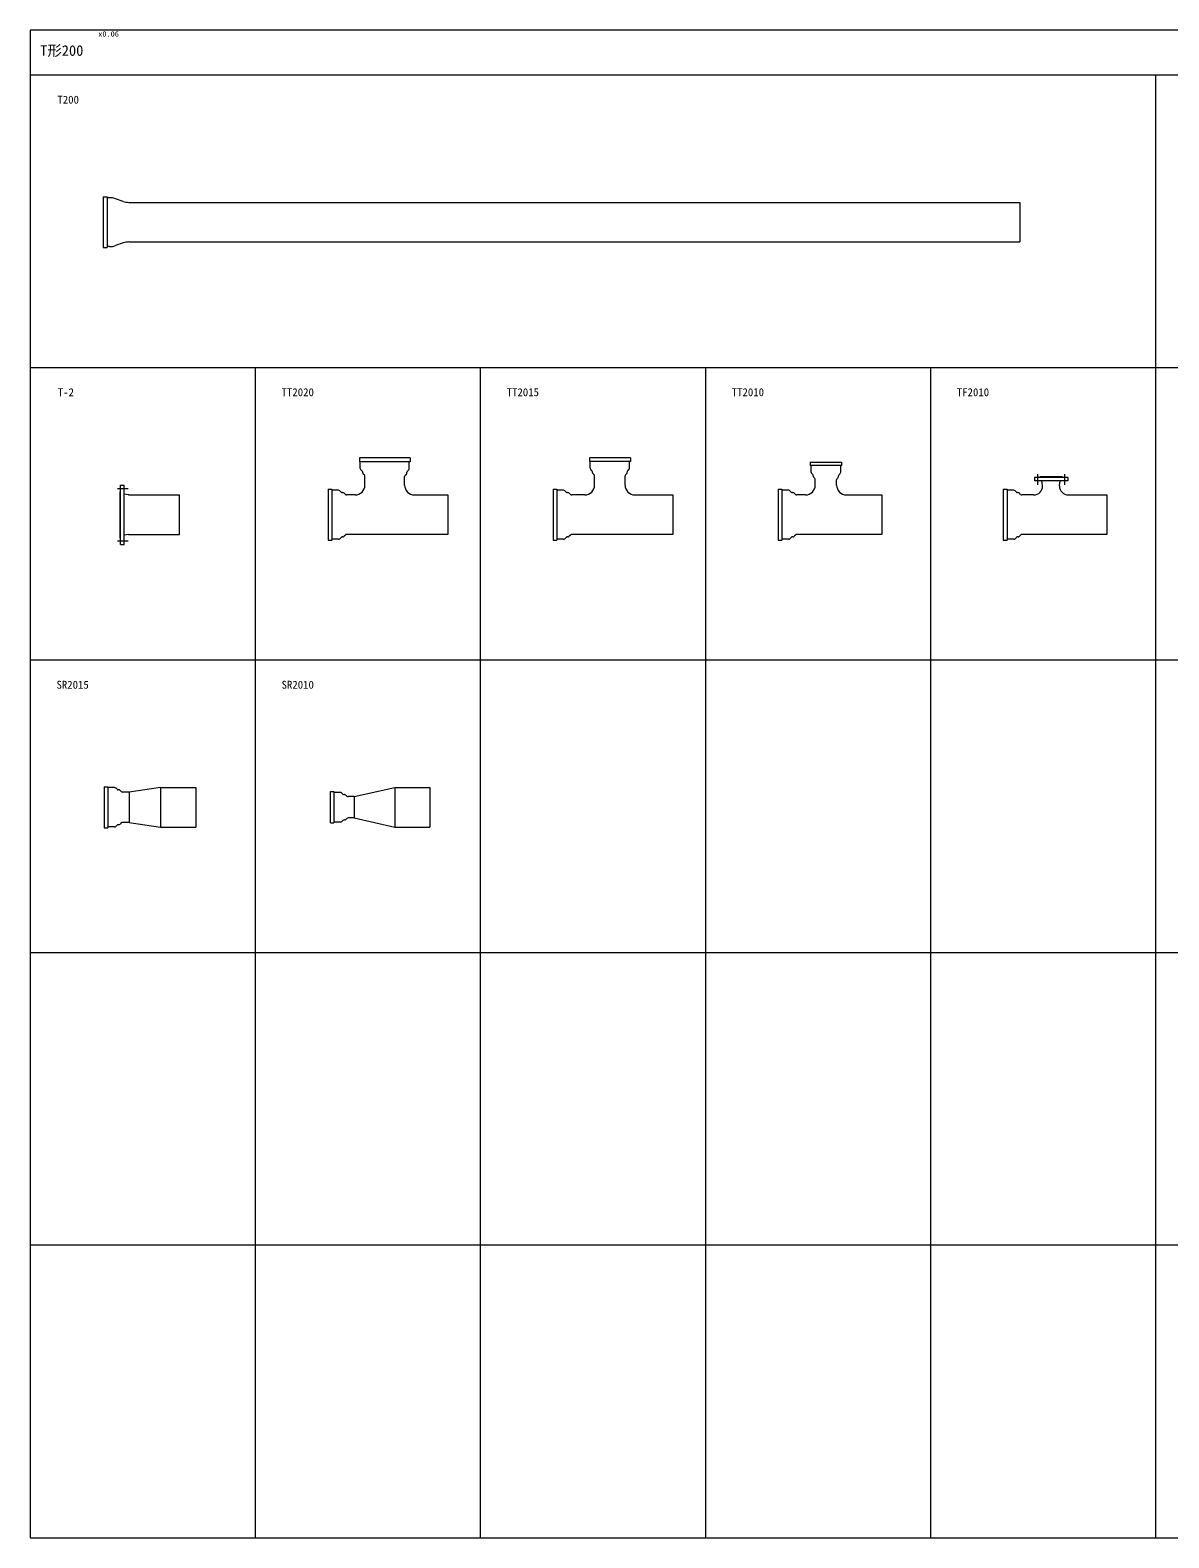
# Model space of a CAD drawing. Units: millimetres, scale not verified. Extents: x -6849 to 5659, y -4092 to 4283.
# Drawn here: x -6849 to -521, y -4092 to 4283 of the extents above; entities that cross this region are included whole.
import ezdxf
from ezdxf.enums import TextEntityAlignment as Align

# ---------------------------------------------------------------- set-up
doc = ezdxf.new("R2010")
doc.units = ezdxf.units.MM
doc.header["$LTSCALE"] = 20
doc.linetypes.add('CHAIN2', pattern=[12, 9, -1, 1, -1])
doc.layers.add('0-1', color=7, linetype='Continuous', lineweight=18)
doc.layers.add('0-8', color=7, linetype='Continuous', lineweight=18)
doc.layers.add('0-9', color=7, linetype='Continuous')
doc.styles.add('ＭＳ ゴシック', font='')
doc.styles.get('ＭＳ ゴシック').set_extended_font_data('MS Gothic')

msp = doc.modelspace()

# ---------------------------------------------------------------- linework, layer by layer
at = {"layer": '0-1', "color": 4, "lineweight": 9}
for p, q in [((5658.71, 4032.61), (-6848.79, 4032.61)), ((-595.04, 4032.61), (-595.04, -4092.09)), ((5658.71, 2407.67), (-6848.79, 2407.67)), ((-5598.04, 2407.67), (-5598.04, -4092.09)), ((-4347.29, 2407.67), (-4347.29, -4092.09)), ((-3096.54, 2407.67), (-3096.54, -4092.09)), ((-1845.79, 2407.67), (-1845.79, -4092.09)), ((5658.71, 782.73), (-6848.79, 782.73)), ((5658.71, -842.21), (-6848.79, -842.21)), ((5658.71, -2467.15), (-6848.79, -2467.15)), ((-6848.79, -4092.09), (5658.71, -4092.09))]:
    msp.add_line(p, q, dxfattribs=at)
at = {"layer": '0-1'}
for p, q in [((-6442.49, 3357), (-6421.49, 3357)), ((-6421.49, 3357), (-6421.49, 3075)), ((-6407.95, 3352), (-6421.49, 3352)), ((-6332.41, 3331.58), (-6375.04, 3346.43)), ((-6332.41, 3100.43), (-6375.04, 3085.58)), ((-6299.5, 3106), (-1348.79, 3106)), ((-6407.95, 3080), (-6421.49, 3080)), ((-4737.04, 1885.26), (-5019.04, 1885.26)), ((-5014.04, 1848.06), (-5014.04, 1885.26)), ((-4742.04, 1848.06), (-4742.04, 1885.26)), ((-4737.04, 1906.26), (-4737.04, 1885.26)), ((-3513.29, 1906.26), (-3741.29, 1906.26)), ((-3741.29, 1906.26), (-3741.29, 1886.26)), ((-3513.29, 1886.26), (-3741.29, 1886.26)), ((-3736.29, 1849.06), (-3736.29, 1886.26)), ((-3518.29, 1849.06), (-3518.29, 1886.26)), ((-3513.29, 1906.26), (-3513.29, 1886.26)), ((-2513.54, 1883.36), (-2513.54, 1864.36)), ((-2339.54, 1864.36), (-2513.54, 1864.36)), ((-2508.54, 1827.16), (-2508.54, 1864.36)), ((-2344.54, 1827.16), (-2344.54, 1864.36)), ((-5003.72, 1833.6), (-5011.11, 1840.99)), ((-5000.79, 1824.15), (-5000.79, 1826.53)), ((-4990.97, 1810.18), (-4997.86, 1817.08)), ((-4988.04, 1756.06), (-4988.04, 1803.11)), ((-4768.04, 1756.06), (-4768.04, 1803.11)), ((-4765.11, 1810.18), (-4758.22, 1817.08)), ((-4755.29, 1824.15), (-4755.29, 1826.53)), ((-4752.36, 1833.6), (-4744.97, 1840.99)), ((-3726.97, 1835.6), (-3733.36, 1841.99)), ((-3724.04, 1826.15), (-3724.04, 1828.53)), ((-3714.72, 1812.68), (-3721.11, 1819.08)), ((-3711.79, 1756.06), (-3711.79, 1805.61)), ((-3542.79, 1756.06), (-3542.79, 1805.61)), ((-3539.86, 1812.68), (-3533.47, 1819.08)), ((-3530.54, 1826.15), (-3530.54, 1828.53)), ((-3527.61, 1835.6), (-3521.22, 1841.99)), ((-2499.72, 1814.2), (-2505.61, 1820.09)), ((-2496.79, 1804.75), (-2496.79, 1807.13)), ((-2488.47, 1792.28), (-2493.86, 1797.68)), ((-2485.54, 1756.06), (-2485.54, 1785.21)), ((-2367.54, 1756.06), (-2367.54, 1785.21)), ((-2364.61, 1792.28), (-2359.22, 1797.68)), ((-2356.29, 1804.75), (-2356.29, 1807.13)), ((-2353.36, 1814.2), (-2347.47, 1820.09)), ((-6345.79, 1426.06), (-6345.79, 1756.06)), ((-6345.79, 1756.06), (-6325.79, 1756.06)), ((-6299.79, 1700.56), (-6325.79, 1705.56)), ((-6301.79, 1700.56), (-6018.79, 1700.56)), ((-6018.79, 1481.56), (-6018.79, 1700.56)), ((-5193.24, 1732.06), (-5172.24, 1732.06)), ((-5172.24, 1732.06), (-5172.24, 1450.06)), ((-5135.04, 1727.06), (-5172.24, 1727.06)), ((-5120.57, 1716.74), (-5127.97, 1724.13)), ((-5111.12, 1713.81), (-5113.5, 1713.81)), ((-5097.16, 1703.99), (-5104.05, 1710.88)), ((-5043.04, 1701.06), (-5090.09, 1701.06)), ((-4713.04, 1701.06), (-4528.04, 1701.06)), ((-3942.49, 1732.06), (-3921.49, 1732.06)), ((-3921.49, 1732.06), (-3921.49, 1450.06)), ((-3884.29, 1727.06), (-3921.49, 1727.06)), ((-3869.82, 1716.74), (-3877.22, 1724.13)), ((-3860.37, 1713.81), (-3862.75, 1713.81)), ((-3846.41, 1703.99), (-3853.3, 1710.88)), ((-3766.79, 1701.06), (-3839.34, 1701.06)), ((-3487.79, 1701.06), (-3277.29, 1701.06)), ((-2691.74, 1732.06), (-2670.74, 1732.06)), ((-2670.74, 1732.06), (-2670.74, 1450.06)), ((-2633.54, 1727.06), (-2670.74, 1727.06)), ((-2619.07, 1716.74), (-2626.47, 1724.13)), ((-2609.62, 1713.81), (-2612, 1713.81)), ((-2595.66, 1703.99), (-2602.55, 1710.88)), ((-2540.54, 1701.06), (-2588.59, 1701.06)), ((-2312.54, 1701.06), (-2116.54, 1701.06)), ((-6348.79, 1463.06), (-6345.79, 1463.06)), ((-6299.79, 1481.56), (-6325.79, 1476.56)), ((-6301.79, 1481.56), (-6018.79, 1481.56)), ((-5135.04, 1455.06), (-5172.24, 1455.06)), ((-5120.57, 1465.38), (-5127.97, 1457.99)), ((-5111.12, 1468.31), (-5113.5, 1468.31)), ((-5097.16, 1478.13), (-5104.05, 1471.24)), ((-3884.29, 1455.06), (-3921.49, 1455.06)), ((-3869.82, 1465.38), (-3877.22, 1457.99)), ((-3860.37, 1468.31), (-3862.75, 1468.31)), ((-3846.41, 1478.13), (-3853.3, 1471.24)), ((-2633.54, 1455.06), (-2670.74, 1455.06)), ((-2619.07, 1465.38), (-2626.47, 1457.99)), ((-2609.62, 1468.31), (-2612, 1468.31)), ((-2595.66, 1478.13), (-2602.55, 1471.24)), ((-6436.59, 80.12), (-6436.59, -147.88)), ((-6436.59, 80.12), (-6416.59, 80.12)), ((-6416.59, 80.12), (-6416.59, -147.88)), ((-6379.39, 75.12), (-6416.59, 75.12)), ((-6365.92, 65.8), (-6372.32, 72.19)), ((-6356.47, 62.87), (-6358.85, 62.87)), ((-6343.01, 53.55), (-6349.4, 59.94)), ((-6298.79, 50.62), (-6335.94, 50.62)), ((-6123.79, 76.12), (-6298.79, 50.62)), ((-6298.79, 50.62), (-6298.79, -118.38)), ((-6123.79, 76.12), (-5928.79, 76.12)), ((-6123.79, 76.12), (-6123.79, -143.88)), ((-5928.79, 76.12), (-5928.79, -143.88)), ((-5161.34, 53.12), (-5161.34, -120.88)), ((-5124.14, 48.12), (-5161.34, 48.12)), ((-5111.17, 39.3), (-5117.07, 45.19)), ((-5101.72, 36.37), (-5104.1, 36.37)), ((-5089.26, 28.05), (-5094.65, 33.44)), ((-5048.04, 25.12), (-5082.19, 25.12)), ((-5048.04, 25.12), (-4823.04, 76.12)), ((-5048.04, 25.12), (-5048.04, -92.88)), ((-4823.04, 76.12), (-4628.04, 76.12)), ((-4823.04, 76.12), (-4823.04, -143.88)), ((-4628.04, 76.12), (-4628.04, -143.88)), ((-6436.59, -147.88), (-6416.59, -147.88)), ((-6379.39, -142.88), (-6416.59, -142.88)), ((-6365.92, -133.56), (-6372.32, -139.95)), ((-6356.47, -130.63), (-6358.85, -130.63)), ((-6343.01, -121.31), (-6349.4, -127.7)), ((-6298.79, -118.38), (-6335.94, -118.38)), ((-6298.79, -118.38), (-6123.79, -143.88)), ((-6123.79, -143.88), (-5928.79, -143.88)), ((-5180.34, -120.88), (-5161.34, -120.88)), ((-5124.14, -115.88), (-5161.34, -115.88)), ((-5111.17, -107.06), (-5117.07, -112.95)), ((-5101.72, -104.13), (-5104.1, -104.13)), ((-5089.26, -95.81), (-5094.65, -101.2)), ((-5048.04, -92.88), (-5082.19, -92.88)), ((-5048.04, -92.88), (-4823.04, -143.88)), ((-4823.04, -143.88), (-4628.04, -143.88))]:
    msp.add_line(p, q, dxfattribs=at)
at = {"layer": '0-1', "linetype": 'CHAIN2'}
for p, q in [((-6363.78, 1736.06), (-6303.98, 1736.06)), ((-6363.78, 1446.06), (-6303.98, 1446.06))]:
    msp.add_line(p, q, dxfattribs=at)
at = {"layer": '0-1', "color": 4, "lineweight": 9}
msp.add_lwpolyline([(5658.71, 4282.61), (-6848.79, 4282.61), (-6848.79, -4092.09)], dxfattribs=at)
at = {"layer": '0-1'}
for points in [[(-6442.49, 3357), (-6442.49, 3075), (-6421.49, 3075)], [(-6299.5, 3326), (-1348.79, 3326), (-1348.79, 3106)], [(-4737.04, 1906.26), (-5019.04, 1906.26), (-5019.04, 1885.26)], [(-2513.54, 1883.36), (-2339.54, 1883.36), (-2339.54, 1864.36)], [(-6348.79, 1463.06), (-6348.79, 1719.06), (-6345.79, 1719.06)], [(-6345.79, 1426.06), (-6325.79, 1426.06), (-6325.79, 1756.06)], [(-5193.24, 1732.06), (-5193.24, 1450.06), (-5172.24, 1450.06)], [(-4528.04, 1701.06), (-4528.04, 1481.06), (-5090.09, 1481.06)], [(-3942.49, 1732.06), (-3942.49, 1450.06), (-3921.49, 1450.06)], [(-3277.29, 1701.06), (-3277.29, 1481.06), (-3839.34, 1481.06)], [(-2691.74, 1732.06), (-2691.74, 1450.06), (-2670.74, 1450.06)], [(-2116.54, 1701.06), (-2116.54, 1481.06), (-2588.59, 1481.06)], [(-5180.34, -120.88), (-5180.34, 53.12), (-5161.34, 53.12)]]:
    msp.add_lwpolyline(points, dxfattribs=at)
for centre, radius, start, end in [((-6407.95, 3252), 100, 70.7843, 90), ((-6299.5, 3426), 100, 250.7843, 270), ((-6299.5, 3006), 100, 90, 109.2157), ((-6407.95, 3180), 100, 270, 289.2157), ((-5004.04, 1848.06), 10, 180, 224.99846), ((-4752.04, 1848.06), 10, 315.00154, 0), ((-3726.29, 1849.06), 10, 180, 224.99846), ((-3528.29, 1849.06), 10, 315.00154, 0), ((-5010.79, 1826.53), 10, 0, 44.99924), ((-4990.79, 1824.15), 10, 180, 225.00154), ((-4998.04, 1803.11), 10, 0, 45), ((-4758.04, 1803.11), 10, 135, 180), ((-4765.29, 1824.15), 10, 314.99846, 0), ((-4745.29, 1826.53), 10, 135.00076, 180), ((-3734.04, 1828.53), 10, 0, 44.99924), ((-3714.04, 1826.15), 10, 180, 225.00154), ((-3721.79, 1805.61), 10, 0, 45), ((-3532.79, 1805.61), 10, 135, 180), ((-3540.54, 1826.15), 10, 314.99846, 0), ((-3520.54, 1828.53), 10, 135.00076, 180), ((-2498.54, 1827.16), 10, 180, 224.99924), ((-2506.79, 1807.13), 10, 0, 44.99924), ((-2486.79, 1804.75), 10, 180, 225.00154), ((-2495.54, 1785.21), 10, 0, 45), ((-2357.54, 1785.21), 10, 135, 180), ((-2366.29, 1804.75), 10, 314.99846, 0), ((-2346.29, 1807.13), 10, 135.00076, 180), ((-2354.54, 1827.16), 10, 315.00076, 0), ((-5135.04, 1717.06), 10, 45.00154, 90), ((-5113.5, 1723.81), 10, 225.00076, 270), ((-5111.12, 1703.81), 10, 44.99846, 90), ((-5090.09, 1711.06), 10, 225, 270), ((-5043.04, 1756.06), 55, 270, 0), ((-4713.04, 1756.06), 55, 180, 270), ((-3884.29, 1717.06), 10, 45.00154, 90), ((-3862.75, 1723.81), 10, 225.00076, 270), ((-3860.37, 1703.81), 10, 44.99846, 90), ((-3839.34, 1711.06), 10, 225, 270), ((-3766.79, 1756.06), 55, 270, 0), ((-3487.79, 1756.06), 55, 180, 270), ((-2633.54, 1717.06), 10, 45.00154, 90), ((-2612, 1723.81), 10, 225.00076, 270), ((-2609.62, 1703.81), 10, 44.99846, 90), ((-2588.59, 1711.06), 10, 225, 270), ((-2540.54, 1756.06), 55, 270, 0), ((-2312.54, 1756.06), 55, 180, 270), ((-5135.04, 1465.06), 10, 270, 314.99846), ((-5113.5, 1458.31), 10, 90, 134.99924), ((-5111.12, 1478.31), 10, 270, 315.00154), ((-5090.09, 1471.06), 10, 90, 135), ((-3884.29, 1465.06), 10, 270, 314.99846), ((-3862.75, 1458.31), 10, 90, 134.99924), ((-3860.37, 1478.31), 10, 270, 315.00154), ((-3839.34, 1471.06), 10, 90, 135), ((-2633.54, 1465.06), 10, 270, 314.99846), ((-2612, 1458.31), 10, 90, 134.99924), ((-2609.62, 1478.31), 10, 270, 315.00154), ((-2588.59, 1471.06), 10, 90, 135), ((-6379.39, 65.12), 10, 45.00154, 90), ((-6358.85, 72.87), 10, 225.00076, 270), ((-6356.47, 52.87), 10, 44.99846, 90), ((-6335.94, 60.62), 10, 225, 270), ((-5124.14, 38.12), 10, 45.00076, 90), ((-5104.1, 46.37), 10, 225.00076, 270), ((-5101.72, 26.37), 10, 44.99846, 90), ((-5082.19, 35.12), 10, 225, 270), ((-6379.39, -132.88), 10, 270, 314.99846), ((-6358.85, -140.63), 10, 90, 134.99924), ((-6356.47, -120.63), 10, 270, 315.00154), ((-6335.94, -128.38), 10, 90, 135), ((-5124.14, -105.88), 10, 270, 314.99924), ((-5104.1, -114.13), 10, 90, 134.99924), ((-5101.72, -94.13), 10, 270, 315.00154), ((-5082.19, -102.88), 10, 90, 135)]:
    msp.add_arc(centre, radius, start, end, dxfattribs=at)
at = {"layer": '0-8'}
for p, q in [((-1083.29, 1798.06), (-1268.29, 1798.06)), ((-1268.29, 1798.06), (-1268.29, 1780.06)), ((-1083.29, 1780.06), (-1268.29, 1780.06)), ((-1222.29, 1754.06), (-1227.29, 1780.06)), ((-1129.29, 1754.06), (-1124.29, 1780.06)), ((-1112.79, 1801.06), (-1112.79, 1798.06)), ((-1083.29, 1798.06), (-1083.29, 1780.06)), ((-1440.99, 1732.06), (-1419.99, 1732.06)), ((-1419.99, 1732.06), (-1419.99, 1450.06)), ((-1382.79, 1727.06), (-1419.99, 1727.06)), ((-1368.32, 1716.74), (-1375.72, 1724.13)), ((-1358.87, 1713.81), (-1361.25, 1713.81)), ((-1344.91, 1703.99), (-1351.8, 1710.88)), ((-1272.29, 1701.06), (-1337.84, 1701.06)), ((-1222.29, 1751.06), (-1222.29, 1754.06)), ((-1129.29, 1751.06), (-1129.29, 1754.06)), ((-1079.29, 1701.06), (-865.79, 1701.06)), ((-1382.79, 1455.06), (-1419.99, 1455.06)), ((-1368.32, 1465.38), (-1375.72, 1457.99)), ((-1358.87, 1468.31), (-1361.25, 1468.31)), ((-1344.91, 1478.13), (-1351.8, 1471.24))]:
    msp.add_line(p, q, dxfattribs=at)
at = {"layer": '0-8', "linetype": 'CHAIN2'}
for p, q in [((-1250.79, 1816.05), (-1250.79, 1756.25)), ((-1100.79, 1816.05), (-1100.79, 1756.25))]:
    msp.add_line(p, q, dxfattribs=at)
at = {"layer": '0-8'}
for points in [[(-1112.79, 1801.06), (-1238.79, 1801.06), (-1238.79, 1798.06)], [(-1440.99, 1732.06), (-1440.99, 1450.06), (-1419.99, 1450.06)], [(-865.79, 1701.06), (-865.79, 1481.06), (-1337.84, 1481.06)]]:
    msp.add_lwpolyline(points, dxfattribs=at)
for centre, radius, start, end in [((-1382.79, 1717.06), 10, 45.00154, 90), ((-1361.25, 1723.81), 10, 225.00076, 270), ((-1358.87, 1703.81), 10, 44.99846, 90), ((-1337.84, 1711.06), 10, 225, 270), ((-1272.29, 1751.06), 50, 270, 0), ((-1079.29, 1751.06), 50, 180, 270), ((-1382.79, 1465.06), 10, 270, 314.99846), ((-1361.25, 1458.31), 10, 90, 134.99924), ((-1358.87, 1478.31), 10, 270, 315.00154), ((-1337.84, 1471.06), 10, 90, 135)]:
    msp.add_arc(centre, radius, start, end, dxfattribs=at)

# ---------------------------------------------------------------- texts
at = {"layer": '0-8', "style": 'ＭＳ ゴシック'}
msp.add_text('x0.06', height=29.33, dxfattribs=at).set_placement((-6470.32, 4237.94), align=Align.BOTTOM_LEFT)
at = {"layer": '0-9', "style": 'ＭＳ ゴシック'}
for s, height, p in [('T形200', 58.65, (-6792.82, 4122.55)), ('T200', 43.99, (-6697.32, 3861.26)), ('T-2', 43.99, (-6694.82, 2236.32)), ('TT2020', 43.99, (-5451.58, 2236.32)), ('TT2015', 43.99, (-4200.83, 2236.32)), ('TT2010', 43.99, (-2950.08, 2236.32)), ('TF2010', 43.99, (-1699.33, 2236.32)), ('SR2015', 43.99, (-6702.32, 611.38)), ('SR2010', 43.99, (-5451.58, 611.38))]:
    msp.add_text(s, height=height, dxfattribs=at).set_placement(p, align=Align.BOTTOM_LEFT)

doc.saveas('drawing.dxf')
